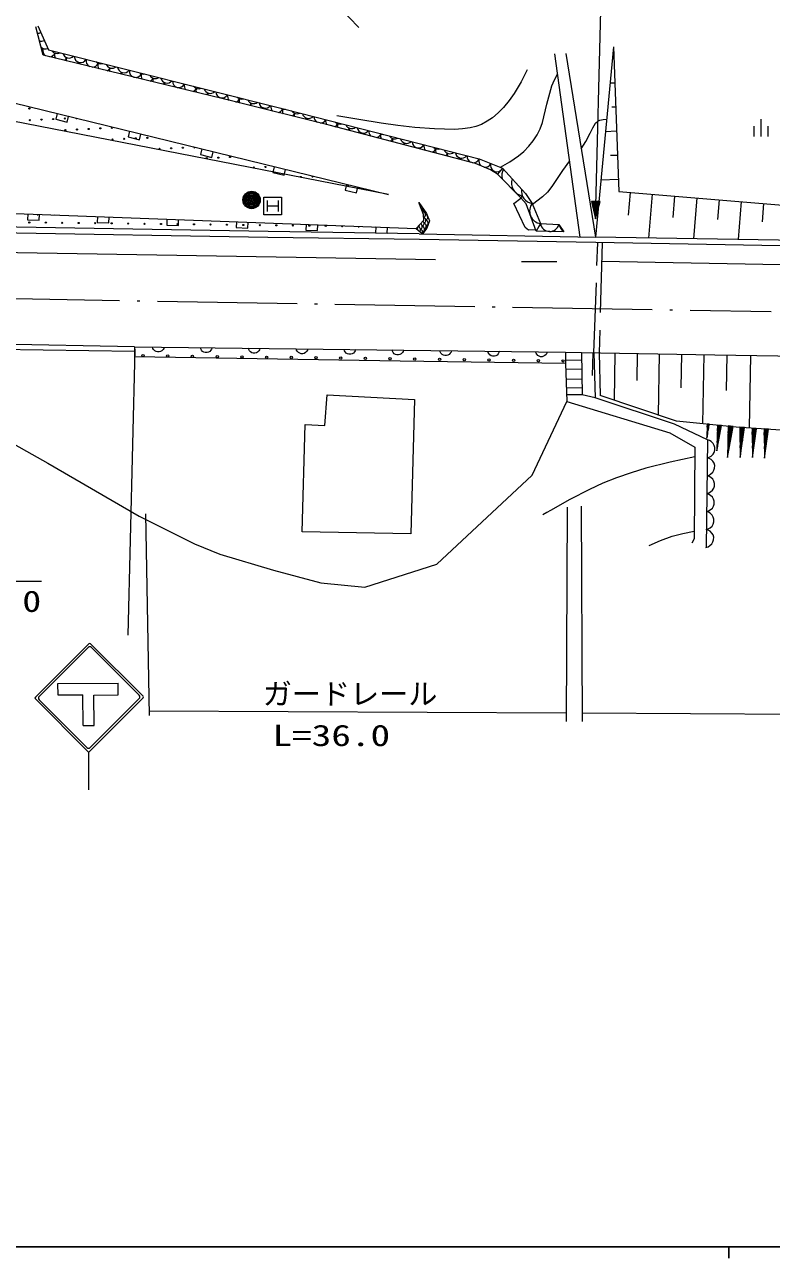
# Model space of a CAD drawing. Units: millimetres, scale not verified. Extents: x 12856 to 652856, y -57628 to 302372.
# Drawn here: x 180398 to 244509, y 126372 to 232261 of the extents above; entities that cross this region are included whole.
import ezdxf
from ezdxf.enums import TextEntityAlignment as Align

# ---------------------------------------------------------------- set-up
doc = ezdxf.new("R2010")
doc.units = ezdxf.units.MM
doc.header["$LTSCALE"] = 1000
doc.linetypes.add('DASHED', pattern=[7.5, 6, -1.5])
doc.linetypes.add('LONG_DASHED_DOTTED', pattern=[15.25, 12, -1.5, 0.25, -1.5])
for name, color, linetype, lineweight in [('M-TTL-BAND', 7, 'Continuous', 25), ('S-BGD', 7, 'Continuous', 13), ('S-BGD-CRST', 4, 'Continuous', 13), ('S-BGD-HTXT', 6, 'Continuous', 13), ('S-BMK', 2, 'LONG_DASHED_DOTTED', 13)]:
    doc.layers.add(name, color=color, linetype=linetype, lineweight=lineweight)
doc.styles.add('ＭＳ ゴシック', font='')
doc.styles.get('ＭＳ ゴシック').set_extended_font_data('MS Gothic')

# ---------------------------------------------------------------- blocks, each defined once
blk = doc.blocks.new('BUHIN19')
at = {"color": 7, "linetype": 'Continuous', "lineweight": 13}
for p, q in [((-600, 154), (-600, -746)), ((0, 750), (0, -750)), ((600, 154), (600, -746))]:
    blk.add_line(p, q, dxfattribs=at)
blk = doc.blocks.new('BUHIN45')
at = {"color": 7, "linetype": 'Continuous', "lineweight": 13}
blk.add_lwpolyline([(-500, 19), (-518, -481), (481, -518), (500, -19)], dxfattribs=at)
blk = doc.blocks.new('BUHIN47')
at = {"color": 7, "linetype": 'Continuous', "lineweight": 13}
blk.add_lwpolyline([(-486, 119), (-605, -367), (367, -605), (486, -119)], dxfattribs=at)
blk = doc.blocks.new('BUHIN63')
at = {"color": 7, "linetype": 'Continuous', "lineweight": 13}
blk.add_lwpolyline([(500, -6), (459, -121), (397, -217), (301, -326), (190, -385), (72, -418), (-83, -417), (-200, -380), (-309, -319), (-405, -207), (-464, -109), (-500, 6)], dxfattribs=at)
blk = doc.blocks.new('BUHIN64')
at = {"color": 7, "linetype": 'Continuous', "lineweight": 13}
blk.add_lwpolyline([(-11, -769), (167, -714), (318, -624), (490, -476), (584, -308), (644, -128), (648, 110), (593, 292), (503, 462), (336, 615), (187, 705), (11, 769)], dxfattribs=at)
blk = doc.blocks.new('BUHIN93')
at = {"color": 7, "linetype": 'Continuous', "lineweight": 13}
for p, q in [((-101, 727), (-69, 1214)), ((-19, 1210), (-90, 156)), ((-79, -433), (31, 1207)), ((81, 1204), (-68, -1004)), ((20, -440), (131, 1200)), ((168, 1198), (97, 144)), ((192, 707), (225, 1194))]:
    blk.add_line(p, q, dxfattribs=at)
blk.add_lwpolyline([(-109, 1260), (-84, -1247), (277, 1234)], close=True, dxfattribs=at)
blk = doc.blocks.new('BUHIN118')
at = {"color": 7, "linetype": 'Continuous', "lineweight": 13}
for p, q in [((-469, 469), (-469, -469)), ((-469, 0), (469, 0)), ((469, 469), (469, -469))]:
    blk.add_line(p, q, dxfattribs=at)
blk.add_lwpolyline([(-750, -750), (-750, 750), (750, 750), (750, -750)], close=True, dxfattribs=at)

msp = doc.modelspace()

# ---------------------------------------------------------------- linework, layer by layer
at = {"layer": 'M-TTL-BAND'}
for p, q in [((12856, 127372), (551856, 127372)), ((240856, 127372), (240856, 126372))]:
    msp.add_line(p, q, dxfattribs=at)
at = {"layer": 'S-BGD'}
for p, q in [((181979, 229643), (181343, 232082)), ((181520, 232152), (182439, 230102)), ((182439, 230102), (202728, 225012)), ((226872, 229795), (229420, 214008)), ((230958, 230350), (229420, 214008)), ((230958, 230350), (231420, 217940)), ((198274, 225684), (181979, 229643)), ((228099, 214035), (225917, 229761)), ((230997, 229316), (230929, 229313)), ((174375, 226791), (211626, 217671)), ((231074, 227247), (230665, 227232)), ((206545, 223634), (198274, 225684)), ((211626, 217671), (174046, 225027)), ((202728, 225012), (219416, 220732)), ((231151, 225179), (230810, 225166)), ((219096, 220355), (206545, 223634)), ((231228, 223111), (230274, 223075)), ((220404, 219790), (219096, 220355)), ((219416, 220732), (221430, 219954)), ((231305, 221043), (230691, 221020)), ((221006, 219424), (220404, 219790)), ((221430, 219954), (221006, 219424)), ((222986, 217409), (221006, 219424)), ((221430, 219954), (223410, 217763)), ((231382, 218974), (229882, 218919)), ((222405, 216906), (223010, 217381)), ((223445, 216879), (222986, 217409)), ((223410, 217763), (223975, 216914)), ((231420, 217940), (252444, 216197)), ((232376, 217861), (232214, 215913)), ((234287, 217703), (233974, 213934)), ((236198, 217544), (236047, 215723)), ((238110, 217386), (237818, 213872)), ((240021, 217227), (239880, 215534)), ((166232, 216551), (214026, 214764)), ((214647, 215972), (214256, 217008)), ((214256, 217008), (214901, 216056)), ((214901, 216056), (215165, 215421)), ((223360, 214860), (222405, 216906)), ((224329, 214546), (223445, 216879)), ((223975, 216914), (224682, 215182)), ((241932, 217069), (241662, 213810)), ((243843, 216910), (243714, 215344)), ((201318, 214516), (166190, 215112)), ((214026, 214764), (214679, 215474)), ((214679, 215474), (214647, 215972)), ((215165, 215421), (214922, 214797)), ((224682, 215182), (224329, 214546)), ((224682, 215182), (226273, 215112)), ((226273, 215112), (226697, 214475)), ((201286, 213986), (166113, 214598)), ((214296, 213833), (201286, 213986)), ((214274, 214318), (201318, 214516)), ((214026, 214764), (214540, 214331)), ((214274, 214318), (229420, 214008)), ((214922, 214797), (214562, 214312)), ((223667, 214621), (223360, 214860)), ((224294, 214639), (223667, 214621)), ((226697, 214475), (224329, 214546)), ((254511, 213601), (229420, 214008)), ((229434, 213552), (214296, 213833)), ((254505, 213119), (229434, 213552)), ((215670, 212074), (169798, 212829)), ((223069, 211923), (226089, 211923)), ((262783, 211319), (229940, 211923)), ((189824, 204613), (174429, 204889)), ((174515, 204468), (189830, 204248)), ((189824, 204613), (189839, 203752)), ((189824, 204613), (226824, 204153)), ((212627, 203392), (189839, 203752)), ((226844, 203192), (212627, 203392)), ((226824, 204153), (228217, 204115)), ((226824, 204153), (226844, 203192)), ((226837, 203491), (228227, 203478)), ((228217, 204115), (239659, 203928)), ((228217, 204115), (228278, 200498)), ((229170, 204099), (229138, 202156)), ((229282, 204097), (229385, 200241)), ((229719, 204090), (229798, 200439)), ((231077, 204068), (231011, 200029)), ((232984, 204037), (232946, 201712)), ((234891, 204006), (234805, 198746)), ((236798, 203974), (236751, 201081)), ((238705, 203943), (238608, 198003)), ((239659, 203928), (259990, 203585)), ((240675, 203910), (240624, 200862)), ((242709, 203876), (242604, 197649)), ((226844, 203192), (226954, 199905)), ((226860, 202712), (228241, 202699)), ((170339, 201400), (182397, 194614)), ((226888, 201859), (228256, 201831)), ((206180, 197856), (206358, 200480)), ((206358, 200480), (213875, 200080)), ((226914, 201109), (228268, 201096)), ((228278, 200498), (226934, 200492)), ((229385, 200241), (228278, 200498)), ((236192, 197972), (229385, 200241)), ((236353, 198222), (229798, 200439)), ((213875, 200080), (213563, 188560)), ((223970, 193588), (226954, 199905)), ((226954, 199905), (235780, 197231)), ((241498, 197723), (236353, 198222)), ((204223, 188738), (204489, 197945)), ((204489, 197945), (206180, 197856)), ((235780, 197231), (237946, 195993)), ((239029, 196628), (236192, 197972)), ((239089, 197952), (238987, 196895)), ((238989, 197169), (239066, 197955)), ((239042, 197957), (238993, 197452)), ((238995, 197726), (239018, 197959)), ((239037, 197165), (239113, 197950)), ((239131, 197948), (239082, 197444)), ((239136, 197713), (239158, 197946)), ((240049, 197823), (239861, 195885)), ((239866, 196387), (240005, 197827)), ((239962, 197831), (239872, 196906)), ((239876, 197408), (239918, 197835)), ((239953, 196379), (240093, 197818)), ((240126, 197815), (240036, 196890)), ((240134, 197383), (240175, 197810)), ((241014, 197747), (240783, 195368)), ((240789, 195985), (240960, 197752)), ((240907, 197757), (240796, 196622)), ((240802, 197238), (240853, 197762)), ((240896, 195975), (241068, 197742)), ((241108, 197738), (240998, 196602)), ((241118, 197208), (241169, 197732)), ((246611, 197380), (241498, 197723)), ((241822, 197152), (241856, 197658)), ((241908, 197654), (241834, 196558)), ((241845, 195945), (241960, 197651)), ((242012, 197647), (241857, 195352)), ((241949, 195938), (242064, 197644)), ((242103, 197641), (242029, 196545)), ((242127, 197131), (242161, 197637)), ((237946, 195993), (237894, 188119)), ((239029, 196628), (238900, 187397)), ((182397, 194614), (190228, 190072)), ((215774, 185967), (223970, 193588)), ((190228, 190072), (194972, 187689)), ((213563, 188560), (204223, 188738)), ((194972, 187689), (197164, 186802)), ((237894, 188119), (237688, 187758)), ((197164, 186802), (201758, 185445)), ((201758, 185445), (205829, 184348)), ((209614, 183983), (215774, 185967)), ((205829, 184348), (209614, 183983)), ((181314, 174527), (185916, 179129)), ((186058, 179129), (190560, 174627)), ((181640, 174598), (185845, 178804)), ((186128, 178804), (190234, 174698)), ((183260, 175713), (188412, 175733)), ((183264, 174714), (183260, 175713)), ((185398, 174722), (183264, 174714)), ((185408, 172113), (185398, 174745)), ((186351, 174703), (188416, 174734)), ((188416, 174734), (188412, 175733)), ((185817, 169884), (181314, 174386)), ((181640, 174315), (185746, 170209)), ((190560, 174486), (185958, 169884)), ((190234, 174415), (186029, 170209)), ((186361, 172116), (186351, 174703)), ((185408, 172113), (186361, 172116)), ((185886, 169855), (185886, 166580))]:
    msp.add_line(p, q, dxfattribs=at)
at = {"layer": 'S-BGD', "linetype": 'DASHED'}
for p, q in [((229282, 204097), (229601, 213549)), ((229979, 213543), (229719, 204090))]:
    msp.add_line(p, q, dxfattribs=at)
at = {"layer": 'S-BGD'}
for points in [[(223551, 228380), (223019, 227360), (222426, 226354), (221995, 225739), (221510, 225153), (221056, 224693), (220558, 224274), (220102, 223964), (219612, 223705), (219135, 223523), (218639, 223398), (217988, 223307), (217311, 223275), (215585, 223332), (213885, 223447), (212449, 223594), (211004, 223803), (209100, 224130), (207196, 224432)], [(221261, 220020), (222046, 220481), (222798, 220993), (223267, 221388), (223698, 221830), (224072, 222297), (224402, 222806), (224662, 223317), (224866, 223850), (225239, 225441), (225670, 227005), (225902, 227514), (226160, 228014)], [(228194, 221603), (228591, 222237), (228963, 222952), (229174, 223405), (229425, 223802), (229588, 223959), (229789, 224070), (230064, 224128), (230374, 224145)], [(227193, 220562), (226577, 219744), (226007, 218888), (225674, 218365), (225294, 217885), (224856, 217471), (224372, 217099), (224124, 216924), (223874, 216752)], [(229415, 215740), (229130, 217056), (229768, 217040), (229415, 215743)], [(229442, 216767), (229435, 216501), (229404, 216768), (229479, 216766), (229435, 216501)], [(237940, 195172), (235830, 194706), (233732, 194181), (232471, 193807), (231221, 193375), (230052, 192899), (228895, 192363), (227217, 191495), (225552, 190565), (225229, 190381), (224898, 190192)], [(234015, 187560), (234997, 187985), (235996, 188351), (236919, 188591), (237869, 188775), (237898, 188780)]]:
    msp.add_lwpolyline(points, dxfattribs=at)
for points in [[(229411, 215586), (229825, 217076), (229075, 217095)], [(229419, 215893), (229185, 216999), (229710, 216985)], [(229423, 216043), (229240, 216941), (229652, 216930)], [(229427, 216197), (229295, 216883), (229595, 216875)], [(229431, 216347), (229350, 216826), (229537, 216821)], [(238999, 197982), (238976, 196779), (239184, 197964)], [(239883, 197877), (239840, 195671), (240223, 197844)], [(240810, 197814), (240758, 195106), (241227, 197774)], [(241814, 197706), (241840, 195099), (242216, 197679)]]:
    msp.add_lwpolyline(points, close=True, dxfattribs=at)
for centre, radius in [((180800, 225062), 49.8), ((180849, 224064), 49.8), ((181847, 224112), 49.8), ((182846, 224161), 49.8), ((183845, 224210), 49.8), ((187889, 223406), 49.8), ((183894, 223211), 49.8), ((184893, 223260), 49.8), ((185891, 223309), 49.8), ((186890, 223358), 49.8), ((187938, 222408), 49.8), ((188937, 222456), 49.8), ((189935, 222505), 49.8), ((190934, 222554), 49.8), ((191982, 221604), 49.8), ((192981, 221653), 49.8), ((193979, 221701), 49.8), ((196026, 220800), 49.8), ((197025, 220849), 49.8), ((198023, 220898), 49.8), ((200070, 219997), 49.8), ((201069, 220045), 49.8), ((204114, 219193), 49.8), ((199885, 217213), 746), ((199885, 217213), 660), ((199885, 217213), 574), ((199885, 217213), 484), ((199885, 217213), 398), ((199885, 217213), 292), ((199885, 217213), 202), ((199885, 217213), 116), ((199885, 217213), 22.5), ((180794, 215286), 49.8), ((182209, 215270), 49.8), ((183623, 215253), 49.8), ((185037, 215237), 49.8), ((186451, 215220), 49.8), ((187865, 215204), 49.8), ((189279, 215187), 49.8), ((190693, 215171), 49.8), ((192107, 215154), 49.8), ((193522, 215138), 49.8), ((194936, 215121), 49.8), ((196350, 215105), 49.8), ((197764, 215088), 49.8), ((199178, 215072), 49.8), ((200592, 215055), 49.8), ((202006, 215039), 49.8), ((203420, 215022), 49.8), ((204834, 215006), 49.8), ((206249, 214989), 49.8), ((190564, 203854), 99.5), ((192686, 203827), 99.5), ((194807, 203801), 99.5), ((196928, 203775), 99.5), ((199049, 203748), 99.5), ((201170, 203722), 99.5), ((203291, 203696), 99.5), ((205413, 203669), 99.5), ((207534, 203643), 99.5), ((209655, 203617), 99.5), ((211776, 203590), 99.5), ((213897, 203564), 99.5), ((216018, 203538), 99.5), ((218139, 203511), 99.5), ((220261, 203485), 99.5), ((222382, 203459), 99.5), ((224503, 203432), 99.5), ((226624, 203406), 99.5)]:
    msp.add_circle(centre, radius, dxfattribs=at)
for centre, radius, start, end in [((181542, 232064), 540, 264.23317, 295.80948), ((181861, 231389), 540, 247.55013, 294.29776), ((182179, 230714), 540, 225.61383, 292.78615), ((181490, 230427), 540, 315.29756, 336.2047), ((182497, 230039), 540, 161.58563, 236.06424), ((182497, 230039), 540, 276.62486, 336.2047), ((183186, 230325), 540, 213.30663, 298.52696), ((183504, 229650), 540, 161.58563, 209.10956), ((184194, 229936), 540, 195.373, 316.46059), ((183504, 229650), 540, 303.57954, 336.2047), ((184512, 229261), 540, 161.58563, 191.17776), ((185201, 229547), 540, 180.24875, 331.58482), ((184512, 229261), 540, 321.51134, 336.2047), ((185519, 228872), 540, 161.58563, 175.60736), ((186208, 229158), 540, 166.10709, 243.8911), ((186208, 229158), 540, 268.798, 336.2047), ((186898, 229445), 540, 221.72118, 290.11241), ((187216, 228770), 540, 161.58563, 212.18944), ((187905, 229056), 540, 201.57191, 310.26167), ((187216, 228770), 540, 300.49966, 336.2047), ((188223, 228381), 540, 161.58563, 193.63113), ((188912, 228667), 540, 185.71365, 326.11993), ((188223, 228381), 540, 319.05795, 336.2047), ((189231, 227992), 540, 161.58563, 177.84799), ((189920, 228278), 540, 171.33746, 336.2047), ((190609, 228564), 540, 232.59129, 279.24229), ((190927, 227889), 540, 161.58563, 215.45038), ((191616, 228175), 540, 208.29735, 303.53624), ((190927, 227889), 540, 297.23872, 336.2047), ((191934, 227501), 540, 161.58563, 196.14), ((192624, 227787), 540, 191.37375, 320.45982), ((191934, 227501), 540, 316.5491, 336.2047), ((192942, 227112), 540, 161.58563, 180.1066), ((193631, 227398), 540, 176.61374, 335.21983), ((194638, 227009), 540, 162.5571, 218.9416), ((194638, 227009), 540, 293.7475, 336.2047), ((195328, 227295), 540, 215.84143, 295.99216), ((195646, 226620), 540, 161.58563, 198.71346), ((196335, 226906), 540, 197.31479, 314.5188), ((195646, 226620), 540, 313.97565, 336.2047), ((196653, 226231), 540, 161.58563, 182.38724), ((197342, 226518), 540, 181.9838, 329.8498), ((198350, 226129), 540, 167.78168, 222.73685), ((198350, 226129), 540, 289.71577, 336.2047), ((199039, 226415), 540, 224.82544, 287.00815), ((199357, 225740), 540, 161.58563, 201.72209), ((200046, 226026), 540, 203.6602, 308.17337), ((201054, 225637), 540, 187.50345, 324.33015), ((199357, 225740), 540, 310.43597, 336.2047), ((200364, 225351), 540, 161.58563, 185.52402), ((202061, 225249), 540, 173.02185, 230.73193), ((202061, 225249), 540, 281.42615, 336.2047), ((202750, 225535), 540, 237.26715, 274.44962), ((203068, 224860), 540, 161.58563, 206.91522), ((203758, 225146), 540, 211.07103, 300.15549), ((203068, 224860), 540, 305.24286, 336.2047), ((204076, 224471), 540, 161.58563, 189.91165), ((204765, 224757), 540, 194.23485, 316.99165), ((184844, 224259), 49.8, 202.975, 309.51247), ((204076, 224471), 540, 322.24643, 336.2047), ((205083, 224082), 540, 161.58563, 174.95139), ((205772, 224368), 540, 179.81354, 243.21355), ((205772, 224368), 540, 268.94453, 331.41299), ((206780, 223979), 540, 166.27795, 212.55313), ((206780, 223979), 540, 298.61284, 336.2047), ((207469, 224266), 540, 222.88683, 288.33969), ((207787, 223591), 540, 161.58563, 195.58447), ((208476, 223877), 540, 203.02586, 308.20065), ((207787, 223591), 540, 315.13799, 336.2047), ((208794, 223202), 540, 161.58563, 181.52533), ((209484, 223488), 540, 187.56586, 323.66064), ((210491, 223099), 540, 173.66855, 227.9736), ((210491, 223099), 540, 282.74886, 336.2047), ((211180, 223385), 540, 241.49377, 269.73273), ((211498, 222710), 540, 161.58563, 206.88521), ((212188, 222997), 540, 213.01166, 298.21484), ((211498, 222710), 540, 303.83723, 336.2047), ((212506, 222322), 540, 161.58563, 191.33453), ((213195, 222608), 540, 195.77, 315.45651), ((194978, 221750), 49.8, 169.72896, 342.7585), ((212506, 222322), 540, 319.38791, 336.2047), ((213513, 221933), 540, 161.58563, 177.65775), ((214202, 222219), 540, 181.1976, 330.02892), ((215210, 221830), 540, 167.61591, 220.69673), ((215210, 221830), 540, 290.02573, 336.2047), ((215899, 222116), 540, 225.451, 285.77551), ((216217, 221441), 540, 161.58563, 202.05339), ((216906, 221727), 540, 204.72945, 306.49706), ((216217, 221441), 540, 308.66907, 336.2047), ((217225, 221052), 540, 161.58563, 187.23322), ((217914, 221339), 540, 189.01553, 322.21098), ((217225, 221052), 540, 323.48923, 336.2047), ((218232, 220664), 540, 161.58563, 173.84637), ((218921, 220950), 540, 175.02182, 244.49185), ((218921, 220950), 540, 266.23061, 336.2047), ((219928, 220561), 540, 161.58563, 230.39903), ((219928, 220561), 540, 262.83052, 336.2047), ((220936, 220172), 540, 161.58563, 306.47569), ((205113, 219242), 49.8, 137.78796, 14.6995), ((222444, 219320), 1088, 149.60754, 195.65283), ((208158, 218389), 49.8, 298.81771, 219.03332), ((222444, 219320), 1088, 253.33311, 261.47636), ((223290, 218655), 1088, 160.02689, 261.47636), ((224137, 217990), 1088, 171.5842, 261.47636), ((223997, 216923), 1088, 142.9313, 155.13477), ((214335, 216700), 265, 298.224, 327.98218), ((214366, 216203), 265, 333.61899, 67.74918), ((214524, 216463), 265, 293.80273, 322.52521), ((214556, 215966), 265, 293.80273, 73.50171), ((214713, 216225), 265, 293.80273, 316.61191), ((224844, 216258), 1088, 142.9313, 199.70407), ((181510, 215985), 49.8, 183.25843, 352.4588), ((182924, 215968), 49.8, 233.47251, 302.24472), ((207663, 214973), 49.8, 141.82899, 33.88824), ((214083, 215187), 265, 294.37323, 340.44608), ((214272, 214949), 265, 293.80273, 59.60028), ((214461, 214712), 265, 293.80273, 73.50171), ((214430, 215209), 265, 293.80273, 46.6337), ((214587, 215469), 265, 293.80273, 73.50171), ((214619, 214971), 265, 293.80273, 73.50171), ((214745, 215728), 265, 293.80273, 73.50171), ((214777, 215231), 265, 293.80273, 73.50171), ((214809, 214734), 265, 50.57965, 73.50171), ((224844, 216258), 1088, 201.78809, 261.47636), ((223895, 215399), 816, 317.28874, 344.60204), ((225551, 214526), 1088, 142.9313, 158.95825), ((225486, 215328), 816, 190.30835, 267.89636), ((225486, 215328), 816, 268.68401, 344.60204), ((227076, 215258), 816, 190.30835, 237.07179), ((209077, 214957), 49.8, 186.07674, 349.64049), ((210491, 214940), 49.8, 238.79578, 296.92145), ((213925, 214927), 265, 306.95889, 3.33868), ((214114, 214690), 265, 319.8768, 73.25049), ((214304, 214452), 265, 332.79678, 73.50171), ((214651, 214474), 265, 47.96289, 73.50171), ((185987, 179058), 100, 45, 135), ((185987, 178662), 200, 45, 135), ((181385, 174457), 100, 135, 225), ((181781, 174457), 200, 135, 225), ((190093, 174556), 200, 315, 45), ((190489, 174556), 100, 315, 45), ((185887, 170350), 200, 225, 315), ((185887, 169955), 100, 225, 315)]:
    msp.add_arc(centre, radius, start, end, dxfattribs=at)
at = {"layer": 'S-BGD-CRST'}
msp.add_line((204089, 237203), (209092, 232024), dxfattribs=at)
at = {"layer": 'S-BGD-HTXT'}
for p, q in [((229411, 215586), (230208, 246080)), ((189855, 204397), (189260, 179857)), ((226972, 190852), (226891, 172463)), ((228192, 190933), (228274, 172463)), ((190764, 190282), (191089, 172951)), ((161810, 184494), (181830, 184494)), ((191081, 173358), (226894, 173186)), ((228271, 173187), (330273, 172585))]:
    msp.add_line(p, q, dxfattribs=at)
at = {"layer": 'S-BMK'}
msp.add_line((146050, 209322), (244507, 207631), dxfattribs=at)

# ---------------------------------------------------------------- block references
at = {"layer": 'S-BGD'}
for name, p in [('BUHIN47', (183688, 224511)), ('BUHIN19', (243597, 223404)), ('BUHIN47', (189896, 222991)), ('BUHIN47', (196105, 221471)), ('BUHIN47', (202313, 219951)), ('BUHIN47', (208522, 218431)), ('BUHIN118', (201693, 216700)), ('BUHIN45', (181168, 215993)), ('BUHIN45', (187142, 215770)), ('BUHIN45', (193116, 215546)), ('BUHIN45', (199090, 215323)), ('BUHIN45', (205065, 215099)), ('BUHIN45', (211039, 214876)), ('BUHIN63', (191879, 204587)), ('BUHIN63', (195990, 204536)), ('BUHIN63', (200102, 204485)), ('BUHIN63', (204213, 204434)), ('BUHIN63', (208324, 204383)), ('BUHIN63', (212435, 204332)), ('BUHIN63', (216546, 204281)), ('BUHIN63', (220657, 204230)), ('BUHIN63', (224768, 204179)), ('BUHIN93', (242963, 196348)), ('BUHIN93', (243998, 196300)), ('BUHIN64', (239018, 195859)), ('BUHIN64', (238996, 194320)), ('BUHIN64', (238975, 192782)), ('BUHIN64', (238953, 191243)), ('BUHIN64', (238932, 189705)), ('BUHIN64', (238910, 188166))]:
    msp.add_blockref(name, p, dxfattribs=at)

# ---------------------------------------------------------------- texts
at = {"layer": 'S-BGD-HTXT', "style": 'ＭＳ ゴシック'}
for s, width, p in [('Φ200 L=13.0', 1.3, (163005, 181305)), ('L=36.0', 1.35, (201677, 169789))]:
    msp.add_text(s, height=1833, dxfattribs=dict(at, width=width)).set_placement(p, align=Align.BOTTOM_LEFT)
msp.add_text('ガードレール', height=1833, dxfattribs=at).set_placement((200838, 173355), align=Align.BOTTOM_LEFT)

doc.saveas('drawing.dxf')
